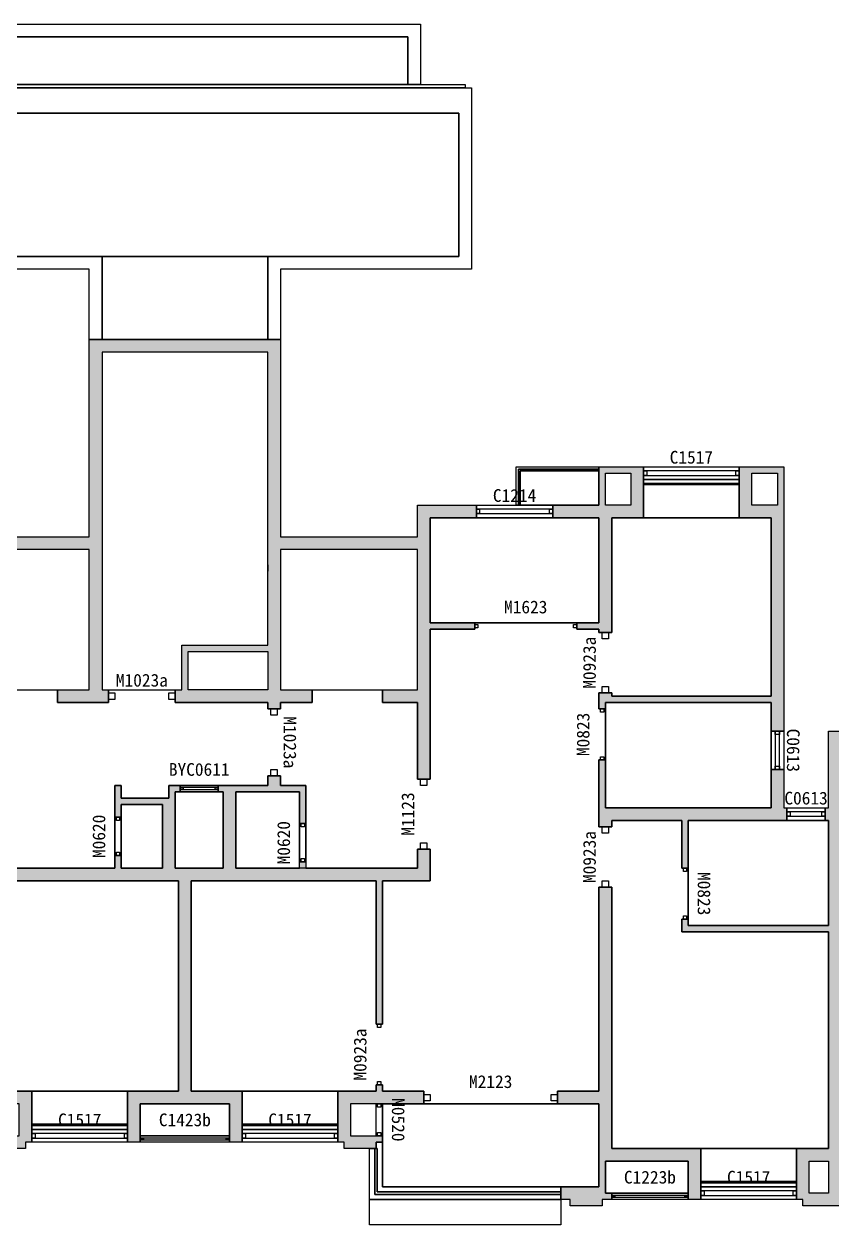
# Model space of a CAD drawing. Extents: x -200 to 40800, y -888 to 18350.
# Drawn here: x 7575 to 20257, y -500 to 18350 of the extents above; entities that cross this region are included whole.
import ezdxf
from ezdxf.enums import TextEntityAlignment as Align

# ---------------------------------------------------------------- set-up
doc = ezdxf.new("R2010")
doc.units = 0
doc.header["$LTSCALE"] = 1000
doc.header["$MEASUREMENT"] = 0
doc.layers.get('DEFPOINTS').update_dxf_attribs({"color": 8, "linetype": 'CONTINUOUS'})
for name, color, linetype in [('AE-FLOR', 151, 'CONTINUOUS'), ('AE-HDWR', 8, 'CONTINUOUS'), ('AE-WALL', 255, 'CONTINUOUS'), ('AE-WALL-HACH', 15, 'CONTINUOUS'), ('AE-WIND', 11, 'CONTINUOUS')]:
    doc.layers.add(name, color=color, linetype=linetype)
doc.layers.add('DEFPOINTS-1', color=8, linetype='CONTINUOUS', plot=False)
doc.styles.get("Standard").update_dxf_attribs({"font": 'Stfangso_1.ttf', "width": 0.7})

msp = doc.modelspace()

# ---------------------------------------------------------------- hatches: boundary and pattern name
at = {"layer": 'AE-WALL-HACH'}
h = msp.add_hatch(dxfattribs=at)
h.set_pattern_fill('加气混凝土', color=15, scale=50, style=0)
h.set_pattern_definition([(0, (177, -183), (300, 600), [0, -600]), (0, (-174, -264), (300, 600), [0, -600]), (0, (21, -270), (300, 600), [0, -600]), (0, (234, -93), (300, 600), [0, -600]), (0, (-15, -300), (300, 600), [0, -600]), (0, (294, 285), (300, 600), [0, -600]), (0, (111, 237), (300, 600), [0, -600]), (0, (207, 162), (300, 600), [0, -600]), (0, (-282, 150), (300, 600), [0, -600]), (0, (12, 123), (300, 600), [0, -600]), (0, (-102, -30), (300, 600), [0, -600]), (0, (-96, -255), (300, 600), [0, -600]), (0, (129, -279), (300, 600), [0, -600]), (0, (294, -15), (300, 600), [0, -600]), (0, (-267, -108), (300, 600), [0, -600]), (0, (-216, -6), (300, 600), [0, -600]), (0, (18, -48), (300, 600), [0, -600]), (0, (-66, -135), (300, 600), [0, -600]), (0, (-114, 63), (300, 600), [0, -600]), (0, (-39, 288), (300, 600), [0, -600]), (0, (-243, -234), (300, 600), [0, -600]), (0, (87, 165), (300, 600), [0, -600]), (0, (-192, 174), (300, 600), [0, -600]), (0, (-240, 252), (300, 600), [0, -600]), (130.60129, (257.143, 97.143), (-1499.999983, 1800.000008), [26.3416, -11037.111]), (18.43495, (214.29, 108.57), (1500, 600), [27.105, -3767.628]), (90, (214.3, 82.86), (300, 600), [25.714, -1174.286]), (161.56505, (240, 74.29), (-1500, 599.99996), [27.105, -3767.628]), (53.1301, (240, 74.29), (300, 600), [28.5714, -2971.4285]), (135, (262.86, -231.43), (-300, 600), [24.244, -1672.813]), (45, (228.57, -231.43), (300, 600), [24.244, -1672.813]), (135, (245.71, -248.57), (-300, 600), [24.244, -1672.813]), (45, (245.71, -248.57), (300, 600), [24.244, -1672.813]), (116.565, (-25.7, 171.43), (-5e-05, 1200), [31.944, -638.8765]), (180, (-40, 200), (-300, 600), [34.286, -565.714]), (63.435, (-88.57, 171.43), (3e-06, 1200), [31.944, -638.8765]), (116.565, (-74.3, 142.86), (-5e-05, 1200), [31.944, -638.8765]), (0, (-74.3, 142.86), (300, 600), [34.286, -565.714]), (63.435, (-40, 142.86), (3e-06, 1200), [31.944, -638.8765]), (107.10273, (200, -31.429), (-899.999966, 3000.000005), [38.8613, -16282.9025]), (143.97263, (188.57, 5.714), (-5699.99993, 4199.999995), [38.861, -8122.02]), (180, (157.14, 28.6), (-300, 600), [37.143, -562.857]), (36.02737, (88.57, 5.714), (5699.99996, 4199.999955), [38.861, -8122.02]), (71.56505, (77.14, -28.57), (900, 3000), [36.14, -3758.593]), (107.10273, (88.571, -65.714), (-899.999966, 3000.000005), [38.8613, -16282.9025]), (143.97263, (120, -88.57), (-5699.99993, 4199.999995), [38.861, -8122.02]), (0, (120, -88.6), (300, 600), [37.143, -562.857]), (36.02737, (157.143, -88.57), (5699.99996, 4199.999955), [38.861, -8122.02]), (71.56505, (188.57, -65.71), (900, 3000), [36.14, -3758.593]), (150.25512, (205.714, 248.57), (-900, 599.99999), [23.035, -4814.3196]), (90, (185.7, 237.14), (300, 600), [22.857, -1177.143]), (29.74488, (185.714, 237.14), (900, 600), [23.035, -4814.3196]), (116.565, (65.7, -177.14), (-5e-05, 1200), [31.944, -638.8765]), (168.69007, (51.43, -148.57), (-2700, 599.999985), [29.137, -6089.6855]), (41.185925, (0, -162.857), (7499.999955, 6599.999942), [30.372, -12725.802]), (90, (0, -191.43), (300, 600), [28.5714, -1171.4285]), (138.814074, (22.857, -211.429), (-7499.999867, 6600.000042), [30.372, -12725.802]), (16.699244, (22.857, -211.429), (9899.999926, 2999.999969), [29.8295, -12498.5375]), (60.945396, (51.43, -202.857), (300, 599.999995), [29.416, -12325.3395]), (109.983106, (-185.714, 74.286), (-1500.000006, 4199.999989), [33.442, -14012.1975]), (155.556045, (-197.143, 105.714), (-3900.000015, 1799.999963), [34.523, -14465.1315]), (24.443955, (-260, 105.714), (3900.000002, 1799.999991), [34.523, -14465.1315]), (70.01689, (-271.429, 74.286), (1500.000005, 4199.99999), [33.442, -14012.1975]), (109.983106, (-260, 42.857), (-1500.000006, 4199.999989), [33.442, -14012.1975]), (160.01689, (-228.57, 31.43), (-1500, 599.99997), [33.442, -6989.3775]), (19.9831, (-228.57, 31.43), (1499.99999, 600), [33.442, -6989.3775]), (70.01689, (-197.143, 42.857), (1500.000005, 4199.99999), [33.442, -14012.1975]), (122.00538, (37.14, 20), (-300.00004, 599.99997), [26.954, -5633.434]), (18.43495, (-2.86, 34.29), (1500, 600), [27.105, -3767.628]), (90, (-2.86, 8.57), (300, 600), [25.714, -1174.286]), (161.56505, (22.86, 0), (-1500, 599.99996), [27.105, -3767.628]), (54.46232, (22.857, 0), (2099.999997, 2999.999996), [24.578, -10298.2115]), (116.565, (-137.14, -125.7), (-5e-05, 1200), [31.944, -638.8765]), (180, (-151.4, -97.14), (-300, 600), [31.4286, -568.571]), (59.03624, (-200, -125.714), (300, 600), [33.32, -6963.822]), (120.96376, (-182.857, -154.286), (-300.00004, 599.99997), [33.32, -6963.822]), (0, (-182.86, -154.3), (300, 600), [31.4286, -568.571]), (63.435, (-151.43, -154.3), (3e-06, 1200), [31.944, -638.8765])])
h.paths.add_polyline_path([(34150, 7700), (33600, 7700), (33600, 7900), (34150, 7900), (34150, 10100), (32000, 10100), (32000, 7900), (32500, 7900), (32500, 7700), (32000, 7700), (32000, 7600), (31800, 7600), (31800, 7700), (30350, 7700), (30350, 7900), (30450, 7900), (30450, 8600), (31800, 8600), (31800, 13200), (29200, 13200), (29200, 7900), (29300, 7900), (29300, 7700), (28500, 7700), (28500, 7900), (29000, 7900), (29000, 10100), (26850, 10100), (26850, 7900), (27400, 7900), (27400, 7700), (26850, 7700), (26850, 6500), (26650, 6500), (26650, 8850), (25950, 8850), (25950, 8950), (26650, 8950), (26650, 10600), (25925, 10600), (25925, 10800), (26850, 10800), (26850, 10300), (29000, 10300), (29000, 13400), (32000, 13400), (32000, 10300), (34150, 10300), (34150, 10800), (35075, 10800), (35075, 10600), (34350, 10600), (34350, 8950), (35050, 8950), (35050, 8850), (34350, 8850), (34350, 6500), (34150, 6500)], flags=0)
h.paths.add_polyline_path([(30550, 8500), (31800, 8500), (31800, 7900), (30550, 7900)], flags=0)
h.paths.add_polyline_path([(13750, 7700), (13200, 7700), (13200, 7900), (13750, 7900), (13750, 10100), (11600, 10100), (11600, 7900), (12100, 7900), (12100, 7700), (11600, 7700), (11600, 7600), (11400, 7600), (11400, 7700), (9950, 7700), (9950, 7900), (10050, 7900), (10050, 8600), (11400, 8600), (11400, 13200), (8800, 13200), (8800, 7900), (8900, 7900), (8900, 7700), (8100, 7700), (8100, 7900), (8600, 7900), (8600, 10100), (6450, 10100), (6450, 7900), (7000, 7900), (7000, 7700), (6450, 7700), (6450, 6500), (6250, 6500), (6250, 8850), (5550, 8850), (5550, 8950), (6250, 8950), (6250, 10600), (5525, 10600), (5525, 10800), (6450, 10800), (6450, 10300), (8600, 10300), (8600, 13400), (11600, 13400), (11600, 10300), (13750, 10300), (13750, 10800), (14675, 10800), (14675, 10600), (13950, 10600), (13950, 8950), (14650, 8950), (14650, 8850), (13950, 8850), (13950, 6500), (13750, 6500)], flags=0)
h.paths.add_polyline_path([(10150, 8500), (11400, 8500), (11400, 7900), (10150, 7900)], flags=0)
h.paths.add_polyline_path([(3400, 10600), (2900, 10600), (2900, 11400), (3600, 11400), (3600, 10800), (4325, 10800), (4325, 10600), (3600, 10600), (3600, 8950), (3950, 8950), (3950, 8850), (3600, 8850), (3600, 8800), (3400, 8800)], flags=0)
h.paths.add_polyline_path([(3100, 11300), (3500, 11300), (3500, 10800), (3100, 10800)], flags=0)
h.paths.add_polyline_path([(23800, 10600), (23300, 10600), (23300, 11400), (24000, 11400), (24000, 10800), (24725, 10800), (24725, 10600), (24000, 10600), (24000, 8950), (24350, 8950), (24350, 8850), (24000, 8850), (24000, 8800), (23800, 8800)], flags=0)
h.paths.add_polyline_path([(23500, 11300), (23900, 11300), (23900, 10800), (23500, 10800)], flags=0)
h.paths.add_polyline_path([(700, 11400), (1400, 11400), (1400, 10600), (900, 10600), (900, 7800), (3400, 7800), (3400, 7850), (3600, 7850), (3600, 7600), (3500, 7600), (3500, 7700), (900, 7700), (900, 7250), (700, 7250)], flags=0)
h.paths.add_polyline_path([(800, 11300), (1200, 11300), (1200, 10800), (800, 10800)], flags=0)
h.paths.add_polyline_path([(19300, 7700), (16700, 7700), (16700, 7600), (16600, 7600), (16600, 7850), (16800, 7850), (16800, 7800), (19300, 7800), (19300, 10600), (18800, 10600), (18800, 11400), (19500, 11400), (19500, 7250), (19300, 7250)], flags=0)
h.paths.add_polyline_path([(19000, 11300), (19400, 11300), (19400, 10800), (19000, 10800)], flags=0)
h.paths.add_polyline_path([(39700, 7700), (37100, 7700), (37100, 7600), (37000, 7600), (37000, 7850), (37200, 7850), (37200, 7800), (39700, 7800), (39700, 10600), (39200, 10600), (39200, 11400), (39900, 11400), (39900, 7250), (39700, 7250)], flags=0)
h.paths.add_polyline_path([(39400, 11300), (39800, 11300), (39800, 10800), (39400, 10800)], flags=0)
h.paths.add_polyline_path([(21100, 11400), (21800, 11400), (21800, 10600), (21300, 10600), (21300, 7800), (23800, 7800), (23800, 7850), (24000, 7850), (24000, 7600), (23900, 7600), (23900, 7700), (21300, 7700), (21300, 7250), (21100, 7250)], flags=0)
h.paths.add_polyline_path([(21200, 11300), (21600, 11300), (21600, 10800), (21200, 10800)], flags=0)
h.paths.add_polyline_path([(16600, 8850), (16250, 8850), (16250, 8950), (16600, 8950), (16600, 10600), (15875, 10600), (15875, 10800), (16600, 10800), (16600, 11400), (17300, 11400), (17300, 10600), (16800, 10600), (16800, 8800), (16600, 8800)], flags=0)
h.paths.add_polyline_path([(16700, 11300), (17100, 11300), (17100, 10800), (16700, 10800)], flags=0)
h.paths.add_polyline_path([(37000, 8850), (36650, 8850), (36650, 8950), (37000, 8950), (37000, 10600), (36275, 10600), (36275, 10800), (37000, 10800), (37000, 11400), (37700, 11400), (37700, 10600), (37200, 10600), (37200, 8800), (37000, 8800)], flags=0)
h.paths.add_polyline_path([(37100, 11300), (37500, 11300), (37500, 10800), (37100, 10800)], flags=0)
h.paths.add_polyline_path([(19800, -100), (19700, -100), (19700, 700), (20200, 700), (20200, 4100), (17900, 4100), (17900, 4300), (18000, 4300), (18000, 4200), (20200, 4200), (20200, 5850), (20150, 5850), (20150, 6050), (20200, 6050), (20200, 7250), (20400, 7250), (20400, 6050), (20450, 6050), (20450, 5850), (20400, 5850), (20400, 4200), (22600, 4200), (22600, 4300), (22700, 4300), (22700, 4100), (20400, 4100), (20400, 700), (20900, 700), (20900, -100), (20800, -100), (20800, -200), (19800, -200)], flags=0)
h.paths.add_polyline_path([(20400, 500), (20700, 500), (20700, 0), (20400, 0)], flags=0)
h.paths.add_polyline_path([(19900, 500), (20200, 500), (20200, 0), (19900, 0)], flags=0)
h.paths.add_polyline_path([(17900, 5850), (16800, 5850), (16800, 5750), (16600, 5750), (16600, 6800), (16700, 6800), (16700, 6050), (19300, 6050), (19300, 6650), (19500, 6650), (19500, 6050), (19550, 6050), (19550, 5850), (18000, 5850), (18000, 5100), (17900, 5100)], flags=0)
h.paths.add_polyline_path([(38300, 5850), (37200, 5850), (37200, 5750), (37000, 5750), (37000, 6800), (37100, 6800), (37100, 6050), (39700, 6050), (39700, 6650), (39900, 6650), (39900, 6050), (39950, 6050), (39950, 5850), (38400, 5850), (38400, 5100), (38300, 5100)], flags=0)
h.paths.add_polyline_path([(2200, 5850), (650, 5850), (650, 6050), (700, 6050), (700, 6650), (900, 6650), (900, 6050), (3500, 6050), (3500, 6800), (3600, 6800), (3600, 5750), (3400, 5750), (3400, 5850), (2300, 5850), (2300, 5100), (2200, 5100)], flags=0)
h.paths.add_polyline_path([(22600, 5850), (21050, 5850), (21050, 6050), (21100, 6050), (21100, 6650), (21300, 6650), (21300, 6050), (23900, 6050), (23900, 6800), (24000, 6800), (24000, 5750), (23800, 5750), (23800, 5850), (22700, 5850), (22700, 5100), (22600, 5100)], flags=0)
h.paths.add_polyline_path([(31200, 1400), (29800, 1400), (29800, 800), (29600, 800), (29600, 1600), (30400, 1600), (30400, 4900), (27500, 4900), (27500, 2650), (27400, 2650), (27400, 4900), (26650, 4900), (26650, 5400), (26850, 5400), (26850, 5100), (29400, 5100), (29400, 5300), (29500, 5300), (29500, 5100), (30150, 5100), (30150, 6100), (29500, 6100), (29500, 5900), (29400, 5900), (29400, 6400), (29500, 6400), (29500, 6200), (30250, 6200), (30250, 6400), (30425, 6400), (30425, 6300), (30350, 6300), (30350, 5100), (31100, 5100), (31100, 6300), (31025, 6300), (31025, 6400), (31800, 6400), (31800, 6550), (32000, 6550), (32000, 6400), (32400, 6400), (32400, 5800), (32300, 5800), (32300, 6300), (31300, 6300), (31300, 5100), (32300, 5100), (32300, 5200), (32400, 5200), (32400, 5100), (34150, 5100), (34150, 5400), (34350, 5400), (34350, 4900), (33600, 4900), (33600, 2650), (33500, 2650), (33500, 4900), (30600, 4900), (30600, 1600), (31400, 1600), (31400, 800), (31200, 800)], flags=0)
h.paths.add_polyline_path([(10800, 1400), (9400, 1400), (9400, 800), (9200, 800), (9200, 1600), (10000, 1600), (10000, 4900), (7100, 4900), (7100, 2650), (7000, 2650), (7000, 4900), (6250, 4900), (6250, 5400), (6450, 5400), (6450, 5100), (9000, 5100), (9000, 5300), (9100, 5300), (9100, 5100), (9750, 5100), (9750, 6100), (9100, 6100), (9100, 5900), (9000, 5900), (9000, 6400), (9100, 6400), (9100, 6200), (9850, 6200), (9850, 6400), (10025, 6400), (10025, 6300), (9950, 6300), (9950, 5100), (10700, 5100), (10700, 6300), (10625, 6300), (10625, 6400), (11400, 6400), (11400, 6550), (11600, 6550), (11600, 6400), (12000, 6400), (12000, 5800), (11900, 5800), (11900, 6300), (10900, 6300), (10900, 5100), (11900, 5100), (11900, 5200), (12000, 5200), (12000, 5100), (13750, 5100), (13750, 5400), (13950, 5400), (13950, 4900), (13200, 4900), (13200, 2650), (13100, 2650), (13100, 4900), (10200, 4900), (10200, 1600), (11000, 1600), (11000, 800), (10800, 800)], flags=0)
h.paths.add_polyline_path([(-100, -100), (-200, -100), (-200, 6050), (50, 6050), (50, 5850), (0, 5850), (0, 4200), (2200, 4200), (2200, 4300), (2300, 4300), (2300, 4100), (0, 4100), (0, 700), (500, 700), (500, -100), (400, -100), (400, -200), (-100, -200)], flags=0)
h.paths.add_polyline_path([(-100, 500), (300, 500), (300, 0), (-100, 0)], flags=0)
h.paths.add_polyline_path([(40200, -100), (40100, -100), (40100, 700), (40600, 700), (40600, 4100), (38300, 4100), (38300, 4300), (38400, 4300), (38400, 4200), (40600, 4200), (40600, 5850), (40550, 5850), (40550, 6050), (40800, 6050), (40800, -100), (40700, -100), (40700, -200), (40200, -200)], flags=0)
h.paths.add_polyline_path([(40300, 500), (40700, 500), (40700, 0), (40300, 0)], flags=0)
h.paths.add_polyline_path([(16150, -100), (16000, -100), (16000, 100), (16600, 100), (16600, 1400), (15950, 1400), (15950, 1600), (16600, 1600), (16600, 4800), (16800, 4800), (16800, 700), (18200, 700), (18200, -100), (18000, -100), (18000, 500), (16700, 500), (16700, 0), (16800, 0), (16800, -100), (16650, -100), (16650, -200), (16150, -200)], flags=0)
h.paths.add_polyline_path([(36550, -100), (36400, -100), (36400, 100), (37000, 100), (37000, 1400), (36350, 1400), (36350, 1600), (37000, 1600), (37000, 4800), (37200, 4800), (37200, 700), (38600, 700), (38600, -100), (38400, -100), (38400, 500), (37100, 500), (37100, 0), (37200, 0), (37200, -100), (37050, -100), (37050, -200), (36550, -200)], flags=0)
h.paths.add_polyline_path([(3550, -100), (3400, -100), (3400, 0), (3500, 0), (3500, 500), (2200, 500), (2200, -100), (2000, -100), (2000, 700), (3400, 700), (3400, 4800), (3600, 4800), (3600, 1600), (4250, 1600), (4250, 1400), (3600, 1400), (3600, 100), (4200, 100), (4200, -100), (4050, -100), (4050, -200), (3550, -200)], flags=0)
h.paths.add_polyline_path([(23950, -100), (23800, -100), (23800, 0), (23900, 0), (23900, 500), (22600, 500), (22600, -100), (22400, -100), (22400, 700), (23800, 700), (23800, 4800), (24000, 4800), (24000, 1600), (24650, 1600), (24650, 1400), (24000, 1400), (24000, 100), (24600, 100), (24600, -100), (24450, -100), (24450, -200), (23950, -200)], flags=0)
h.paths.add_polyline_path([(7100, 800), (7000, 800), (7000, 900), (7500, 900), (7500, 1400), (6350, 1400), (6350, 1600), (7000, 1600), (7000, 1700), (7100, 1700), (7100, 1600), (7700, 1600), (7700, 800), (7600, 800), (7600, 700), (7100, 700)], flags=0)
h.paths.add_polyline_path([(27500, 800), (27400, 800), (27400, 900), (27900, 900), (27900, 1400), (26750, 1400), (26750, 1600), (27400, 1600), (27400, 1700), (27500, 1700), (27500, 1600), (28100, 1600), (28100, 800), (28000, 800), (28000, 700), (27500, 700)], flags=0)
h.paths.add_polyline_path([(12600, 800), (12500, 800), (12500, 1600), (13100, 1600), (13100, 1700), (13200, 1700), (13200, 1600), (13850, 1600), (13850, 1400), (12700, 1400), (12700, 900), (13200, 900), (13200, 800), (13100, 800), (13100, 700), (12600, 700)], flags=0)
h.paths.add_polyline_path([(33000, 800), (32900, 800), (32900, 1600), (33500, 1600), (33500, 1700), (33600, 1700), (33600, 1600), (34250, 1600), (34250, 1400), (33100, 1400), (33100, 900), (33600, 900), (33600, 800), (33500, 800), (33500, 700), (33000, 700)], flags=0)

# ---------------------------------------------------------------- linework, layer by layer
at = {"layer": 'AE-FLOR', "linetype": 'Continuous'}
msp.add_line((11400, 9860), (11400, 9760), dxfattribs=at)
for points in [[(13600, 18150), (6600, 18150), (6600, 17400), (6400, 17400), (6400, 18350), (13800, 18350), (13800, 17400), (13600, 17400)], [(13600, 18150), (6600, 18150), (6600, 17400), (6400, 17400), (6400, 18350), (13800, 18350), (13800, 17400), (13600, 17400)], [(13600, 18150), (6600, 18150), (6600, 17400), (6400, 17400), (6400, 18350), (13800, 18350), (13800, 17400), (13600, 17400)], [(13600, 18150), (6600, 18150), (6600, 17400), (6400, 17400), (6400, 18350), (13800, 18350), (13800, 17400), (13600, 17400)], [(13600, 18150), (6600, 18150), (6600, 17400), (6400, 17400), (6400, 18350), (13800, 18350), (13800, 17400), (13600, 17400)], [(6600, 18150), (13600, 18150), (13600, 17400), (6600, 17400)], [(6600, 18150), (13600, 18150), (13600, 17400), (6600, 17400)], [(11400, 14700), (14400, 14700), (14400, 16950), (5800, 16950), (5800, 14700), (8800, 14700), (8800, 13400), (8600, 13400), (8600, 14500), (5600, 14500), (5600, 17350), (14600, 17350), (14600, 14500), (11600, 14500), (11600, 13400), (11400, 13400)], [(11400, 14700), (14400, 14700), (14400, 16950), (5800, 16950), (5800, 14700), (8800, 14700), (8800, 13400), (8600, 13400), (8600, 14500), (5600, 14500), (5600, 17350), (14600, 17350), (14600, 14500), (11600, 14500), (11600, 13400), (11400, 13400)], [(11400, 14700), (14400, 14700), (14400, 16950), (5800, 16950), (5800, 14700), (8800, 14700), (8800, 13400), (8600, 13400), (8600, 14500), (5600, 14500), (5600, 17350), (14600, 17350), (14600, 14500), (11600, 14500), (11600, 13400), (11400, 13400)], [(11400, 14700), (14400, 14700), (14400, 16950), (5800, 16950), (5800, 14700), (8800, 14700), (8800, 13400), (8600, 13400), (8600, 14500), (5600, 14500), (5600, 17350), (14600, 17350), (14600, 14500), (11600, 14500), (11600, 13400), (11400, 13400)], [(11400, 14700), (14400, 14700), (14400, 16950), (5800, 16950), (5800, 14700), (8800, 14700), (8800, 13400), (8600, 13400), (8600, 14500), (5600, 14500), (5600, 17350), (14600, 17350), (14600, 14500), (11600, 14500), (11600, 13400), (11400, 13400)], [(5700, 17400), (14500, 17400), (14500, 17350), (5700, 17350)], [(5800, 16950), (14400, 16950), (14400, 14700), (5800, 14700)], [(5800, 16950), (14400, 16950), (14400, 14700), (5800, 14700)], [(8800, 14700), (11400, 14700), (11400, 13400), (8800, 13400)], [(8800, 14700), (11400, 14700), (11400, 13400), (8800, 13400)], [(15300, 11400), (16600, 11400), (16600, 11365), (15335, 11365), (15335, 10800), (15300, 10800)], [(15300, 11400), (16600, 11400), (16600, 11365), (15335, 11365), (15335, 10800), (15300, 10800)], [(15335, 11365), (16600, 11365), (16600, 11335), (15365, 11335), (15365, 10800), (15335, 10800)], [(15365, 11335), (16600, 11335), (16600, 10800), (15365, 10800)], [(15365, 11335), (16600, 11335), (16600, 10800), (15365, 10800)], [(17300, 11400), (18800, 11400), (18800, 11335), (17300, 11335)], [(17300, 11265), (18800, 11265), (18800, 11200), (17300, 11200)], [(17300, 11200), (18800, 11200), (18800, 11140), (17300, 11140)], [(17300, 11200), (18800, 11200), (18800, 11140), (17300, 11140)], [(17300, 11200), (18800, 11200), (18800, 11140), (17300, 11140)], [(17300, 11200), (18800, 11200), (18800, 11140), (17300, 11140)], [(17300, 11200), (18800, 11200), (18800, 11140), (17300, 11140)], [(17300, 11120), (18800, 11120), (18800, 10600), (17300, 10600)], [(17300, 11120), (18800, 11120), (18800, 10600), (17300, 10600)], [(17300, 11120), (18800, 11120), (18800, 10600), (17300, 10600)], [(17300, 11120), (18800, 11120), (18800, 10600), (17300, 10600)], [(17300, 11120), (18800, 11120), (18800, 10600), (17300, 10600)], [(14675, 10800), (15875, 10800), (15875, 10735), (14675, 10735)], [(13950, 10600), (16600, 10600), (16600, 8950), (13950, 8950)], [(13950, 10600), (16600, 10600), (16600, 8950), (13950, 8950)], [(14675, 10665), (15875, 10665), (15875, 10600), (14675, 10600)], [(16700, 7700), (19300, 7700), (19300, 6050), (16700, 6050)], [(19300, 7250), (19365, 7250), (19365, 6650), (19300, 6650)], [(19435, 7250), (19500, 7250), (19500, 6650), (19435, 6650)], [(9950, 6300), (10700, 6300), (10700, 5100), (9950, 5100)], [(9950, 6300), (10700, 6300), (10700, 5100), (9950, 5100)], [(10025, 6400), (10625, 6400), (10625, 6365), (10025, 6365)], [(10025, 6335), (10625, 6335), (10625, 6300), (10025, 6300)], [(9100, 6100), (9750, 6100), (9750, 5100), (9100, 5100)], [(9100, 6100), (9750, 6100), (9750, 5100), (9100, 5100)], [(19550, 6050), (20150, 6050), (20150, 5985), (19550, 5985)], [(9000, 5900), (9100, 5900), (9100, 5300), (9000, 5300)], [(18000, 5850), (20200, 5850), (20200, 4200), (18000, 4200)], [(19550, 5915), (20150, 5915), (20150, 5850), (19550, 5850)], [(11900, 5800), (12000, 5800), (12000, 5200), (11900, 5200)], [(7700, 1600), (9200, 1600), (9200, 1080), (7700, 1080)], [(7700, 1600), (9200, 1600), (9200, 1080), (7700, 1080)], [(7700, 1600), (9200, 1600), (9200, 1080), (7700, 1080)], [(7700, 1600), (9200, 1600), (9200, 1080), (7700, 1080)], [(7700, 1600), (9200, 1600), (9200, 1080), (7700, 1080)], [(11000, 1600), (12500, 1600), (12500, 1080), (11000, 1080)], [(11000, 1600), (12500, 1600), (12500, 1080), (11000, 1080)], [(11000, 1600), (12500, 1600), (12500, 1080), (11000, 1080)], [(11000, 1600), (12500, 1600), (12500, 1080), (11000, 1080)], [(11000, 1600), (12500, 1600), (12500, 1080), (11000, 1080)], [(9400, 1400), (10800, 1400), (10800, 900), (9400, 900)], [(9400, 1400), (10800, 1400), (10800, 900), (9400, 900)], [(13100, 1400), (13200, 1400), (13200, 900), (13100, 900)], [(13200, 1400), (16600, 1400), (16600, 100), (13200, 100)], [(13200, 1400), (16600, 1400), (16600, 100), (13200, 100)], [(7700, 1060), (9200, 1060), (9200, 1000), (7700, 1000)], [(7700, 1060), (9200, 1060), (9200, 1000), (7700, 1000)], [(7700, 1060), (9200, 1060), (9200, 1000), (7700, 1000)], [(7700, 1060), (9200, 1060), (9200, 1000), (7700, 1000)], [(7700, 1060), (9200, 1060), (9200, 1000), (7700, 1000)], [(7700, 1000), (9200, 1000), (9200, 935), (7700, 935)], [(11000, 1060), (12500, 1060), (12500, 1000), (11000, 1000)], [(11000, 1060), (12500, 1060), (12500, 1000), (11000, 1000)], [(11000, 1060), (12500, 1060), (12500, 1000), (11000, 1000)], [(11000, 1060), (12500, 1060), (12500, 1000), (11000, 1000)], [(11000, 1060), (12500, 1060), (12500, 1000), (11000, 1000)], [(11000, 1000), (12500, 1000), (12500, 935), (11000, 935)], [(7700, 865), (9200, 865), (9200, 800), (7700, 800)], [(9400, 900), (10800, 900), (10800, 865), (9400, 865)], [(9400, 900), (10800, 900), (10800, 865), (9400, 865)], [(9400, 900), (10800, 900), (10800, 865), (9400, 865)], [(9400, 900), (10800, 900), (10800, 865), (9400, 865)], [(9400, 900), (10800, 900), (10800, 865), (9400, 865)], [(9400, 835), (10800, 835), (10800, 800), (9400, 800)], [(9400, 835), (10800, 835), (10800, 800), (9400, 800)], [(9400, 835), (10800, 835), (10800, 800), (9400, 800)], [(9400, 835), (10800, 835), (10800, 800), (9400, 800)], [(9400, 835), (10800, 835), (10800, 800), (9400, 800)], [(11000, 865), (12500, 865), (12500, 800), (11000, 800)], [(13120, 700), (13100, 700), (13100, 800), (13200, 800), (13200, 100), (16000, 100), (16000, 20), (13120, 20)], [(13120, 700), (13100, 700), (13100, 800), (13200, 800), (13200, 100), (16000, 100), (16000, 20), (13120, 20)], [(13120, 700), (13100, 700), (13100, 800), (13200, 800), (13200, 100), (16000, 100), (16000, 20), (13120, 20)], [(13120, 700), (13100, 700), (13100, 800), (13200, 800), (13200, 100), (16000, 100), (16000, 20), (13120, 20)], [(13120, 700), (13100, 700), (13100, 800), (13200, 800), (13200, 100), (16000, 100), (16000, 20), (13120, 20)], [(13000, 700), (13080, 700), (13080, -20), (16000, -20), (16000, -100), (13000, -100)], [(13000, 700), (13080, 700), (13080, -20), (16000, -20), (16000, -100), (13000, -100)], [(13000, 700), (13080, 700), (13080, -20), (16000, -20), (16000, -100), (13000, -100)], [(13000, 700), (13080, 700), (13080, -20), (16000, -20), (16000, -100), (13000, -100)], [(13000, 700), (13080, 700), (13080, -20), (16000, -20), (16000, -100), (13000, -100)], [(18200, 700), (19700, 700), (19700, 180), (18200, 180)], [(18200, 700), (19700, 700), (19700, 180), (18200, 180)], [(18200, 700), (19700, 700), (19700, 180), (18200, 180)], [(18200, 700), (19700, 700), (19700, 180), (18200, 180)], [(18200, 700), (19700, 700), (19700, 180), (18200, 180)], [(16700, 500), (18000, 500), (18000, 0), (16700, 0)], [(16700, 500), (18000, 500), (18000, 0), (16700, 0)], [(16800, 0), (18000, 0), (18000, -35), (16800, -35)], [(16800, 0), (18000, 0), (18000, -35), (16800, -35)], [(16800, 0), (18000, 0), (18000, -35), (16800, -35)], [(16800, 0), (18000, 0), (18000, -35), (16800, -35)], [(16800, 0), (18000, 0), (18000, -35), (16800, -35)], [(18200, 160), (19700, 160), (19700, 100), (18200, 100)], [(18200, 160), (19700, 160), (19700, 100), (18200, 100)], [(18200, 160), (19700, 160), (19700, 100), (18200, 100)], [(18200, 160), (19700, 160), (19700, 100), (18200, 100)], [(18200, 160), (19700, 160), (19700, 100), (18200, 100)], [(18200, 100), (19700, 100), (19700, 35), (18200, 35)], [(18200, 100), (19700, 100), (19700, 35), (18200, 35)], [(18200, 100), (19700, 100), (19700, 35), (18200, 35)], [(18200, 100), (19700, 100), (19700, 35), (18200, 35)], [(18200, 100), (19700, 100), (19700, 35), (18200, 35)], [(13000, -100), (16000, -100), (16000, -500), (13000, -500)], [(13000, -100), (16000, -100), (16000, -500), (13000, -500)], [(13000, -100), (16000, -100), (16000, -500), (13000, -500)], [(13000, -100), (16000, -100), (16000, -500), (13000, -500)], [(13000, -100), (16000, -100), (16000, -500), (13000, -500)], [(16800, -65), (18000, -65), (18000, -100), (16800, -100)], [(16800, -65), (18000, -65), (18000, -100), (16800, -100)], [(16800, -65), (18000, -65), (18000, -100), (16800, -100)], [(16800, -65), (18000, -65), (18000, -100), (16800, -100)], [(16800, -65), (18000, -65), (18000, -100), (16800, -100)], [(18200, -35), (19700, -35), (19700, -100), (18200, -100)], [(18200, -35), (19700, -35), (19700, -100), (18200, -100)], [(18200, -35), (19700, -35), (19700, -100), (18200, -100)], [(18200, -35), (19700, -35), (19700, -100), (18200, -100)], [(18200, -35), (19700, -35), (19700, -100), (18200, -100)]]:
    msp.add_lwpolyline(points, close=True, dxfattribs=at)
for points in [[(7000, 7900), (8100, 7900), (8100, 7700), (8900, 7700), (8900, 7900), (9950, 7900), (9950, 7700), (11400, 7700), (11400, 7600), (11600, 7600), (11600, 7700), (12100, 7700), (12100, 7900), (13200, 7900), (13200, 7700), (13750, 7700), (13750, 6500), (13950, 6500), (13950, 8850), (14650, 8850), (14650, 8950), (16250, 8950), (16250, 8850), (16600, 8850), (16600, 8800), (16800, 8800), (16800, 10600), (19300, 10600), (19300, 7800), (16800, 7800), (16800, 7850), (16600, 7850), (16600, 7600), (16700, 7600), (16700, 6800), (16600, 6800), (16600, 5750), (16800, 5750), (16800, 5850), (17900, 5850), (17900, 5100), (18000, 5100), (18000, 4300), (17900, 4300), (17900, 4100), (20200, 4100), (20200, 700), (16800, 700), (16800, 4800), (16600, 4800), (16600, 1600), (15950, 1600), (15950, 1400), (13850, 1400), (13850, 1600), (13200, 1600), (13200, 1700), (13100, 1700), (13100, 1600), (10200, 1600), (10200, 4900), (13100, 4900), (13100, 2650), (13200, 2650), (13200, 4900), (13950, 4900), (13950, 5400), (13750, 5400), (13750, 5100), (10900, 5100), (10900, 6300), (11900, 6300), (11900, 5200), (12000, 5200), (12000, 6400), (11600, 6400), (11600, 6550), (11400, 6550), (11400, 6400), (9850, 6400), (9850, 6200), (9100, 6200), (9100, 6400), (9000, 6400), (9000, 5100), (6450, 5100)], [(7000, 7900), (8100, 7900), (8100, 7700), (8900, 7700), (8900, 7900), (9950, 7900), (9950, 7700), (11400, 7700), (11400, 7600), (11600, 7600), (11600, 7700), (12100, 7700), (12100, 7900), (13200, 7900), (13200, 7700), (13750, 7700), (13750, 6500), (13950, 6500), (13950, 8850), (14650, 8850), (14650, 8950), (16250, 8950), (16250, 8850), (16600, 8850), (16600, 8800), (16800, 8800), (16800, 10600), (19300, 10600), (19300, 7800), (16800, 7800), (16800, 7850), (16600, 7850), (16600, 7600), (16700, 7600), (16700, 6800), (16600, 6800), (16600, 5750), (16800, 5750), (16800, 5850), (17900, 5850), (17900, 5100), (18000, 5100), (18000, 4300), (17900, 4300), (17900, 4100), (20200, 4100), (20200, 700), (16800, 700), (16800, 4800), (16600, 4800), (16600, 1600), (15950, 1600), (15950, 1400), (13850, 1400), (13850, 1600), (13200, 1600), (13200, 1700), (13100, 1700), (13100, 1600), (10200, 1600), (10200, 4900), (13100, 4900), (13100, 2650), (13200, 2650), (13200, 4900), (13950, 4900), (13950, 5400), (13750, 5400), (13750, 5100), (10900, 5100), (10900, 6300), (11900, 6300), (11900, 5200), (12000, 5200), (12000, 6400), (11600, 6400), (11600, 6550), (11400, 6550), (11400, 6400), (9850, 6400), (9850, 6200), (9100, 6200), (9100, 6400), (9000, 6400), (9000, 5100), (6450, 5100)], [(7100, 4900), (10000, 4900), (10000, 1600), (7100, 1600)], [(7100, 4900), (10000, 4900), (10000, 1600), (7100, 1600)]]:
    msp.add_lwpolyline(points, dxfattribs=at)
at = {"layer": 'AE-HDWR', "linetype": 'Continuous'}
for points in [[(17300, 11140), (18800, 11140), (18800, 11120), (17300, 11120)], [(7700, 1080), (9200, 1080), (9200, 1060), (7700, 1060)], [(11000, 1080), (12500, 1080), (12500, 1060), (11000, 1060)], [(13080, 700), (13120, 700), (13120, 20), (16000, 20), (16000, -20), (13080, -20)], [(18200, 180), (19700, 180), (19700, 160), (18200, 160)]]:
    msp.add_lwpolyline(points, close=True, dxfattribs=at)
at = {"layer": 'AE-WALL', "linetype": 'Continuous'}
for points in [[(6450, 10300), (8600, 10300), (8600, 13400), (11600, 13400), (11600, 10300), (13750, 10300), (13750, 10800), (14675, 10800), (14675, 10600), (13950, 10600), (13950, 8950), (14650, 8950), (14650, 8850), (13950, 8850), (13950, 6500), (13750, 6500), (13750, 7700), (13200, 7700), (13200, 7900), (13750, 7900), (13750, 10100), (11600, 10100), (11600, 7900), (12100, 7900), (12100, 7700), (11600, 7700), (11600, 7600), (11400, 7600), (11400, 7700), (9950, 7700), (9950, 7900), (10050, 7900), (10050, 8600), (11400, 8600), (11400, 13200), (8800, 13200), (8800, 7900), (8900, 7900), (8900, 7700), (8100, 7700), (8100, 7900), (8600, 7900), (8600, 10100), (6450, 10100)], [(20800, -200), (19800, -200), (19800, -100), (19700, -100), (19700, 700), (20200, 700), (20200, 4100), (17900, 4100), (17900, 4300), (18000, 4300), (18000, 4200), (20200, 4200), (20200, 5850), (20150, 5850), (20150, 6050), (20200, 6050), (20200, 7250), (20400, 7250)], [(6450, 5100), (9000, 5100), (9000, 5300), (9100, 5300), (9100, 5100), (9750, 5100), (9750, 6100), (9100, 6100), (9100, 5900), (9000, 5900), (9000, 6400), (9100, 6400), (9100, 6200), (9850, 6200), (9850, 6400), (10025, 6400), (10025, 6300), (9950, 6300), (9950, 5100), (10700, 5100), (10700, 6300), (10625, 6300), (10625, 6400), (11400, 6400), (11400, 6550), (11600, 6550), (11600, 6400), (12000, 6400), (12000, 5800), (11900, 5800), (11900, 6300), (10900, 6300), (10900, 5100), (11900, 5100), (11900, 5200), (12000, 5200), (12000, 5100), (13750, 5100), (13750, 5400), (13950, 5400), (13950, 4900), (13200, 4900), (13200, 2650), (13100, 2650), (13100, 4900), (10200, 4900), (10200, 1600), (11000, 1600), (11000, 800), (10800, 800), (10800, 1400), (9400, 1400), (9400, 800), (9200, 800), (9200, 1600), (10000, 1600), (10000, 4900), (7100, 4900)]]:
    msp.add_lwpolyline(points, dxfattribs=at)
for points in [[(16600, 8850), (16250, 8850), (16250, 8950), (16600, 8950), (16600, 10600), (15875, 10600), (15875, 10800), (16600, 10800), (16600, 11400), (17300, 11400), (17300, 10600), (16800, 10600), (16800, 8800), (16600, 8800)], [(19300, 7700), (16700, 7700), (16700, 7600), (16600, 7600), (16600, 7850), (16800, 7850), (16800, 7800), (19300, 7800), (19300, 10600), (18800, 10600), (18800, 11400), (19500, 11400), (19500, 7250), (19300, 7250)], [(16700, 11300), (17100, 11300), (17100, 10800), (16700, 10800)], [(19000, 11300), (19400, 11300), (19400, 10800), (19000, 10800)], [(10150, 8500), (11400, 8500), (11400, 7900), (10150, 7900)], [(17900, 5850), (16800, 5850), (16800, 5750), (16600, 5750), (16600, 6800), (16700, 6800), (16700, 6050), (19300, 6050), (19300, 6650), (19500, 6650), (19500, 6050), (19550, 6050), (19550, 5850), (18000, 5850), (18000, 5100), (17900, 5100)], [(16150, -100), (16000, -100), (16000, 100), (16600, 100), (16600, 1400), (15950, 1400), (15950, 1600), (16600, 1600), (16600, 4800), (16800, 4800), (16800, 700), (18200, 700), (18200, -100), (18000, -100), (18000, 500), (16700, 500), (16700, 0), (16800, 0), (16800, -100), (16650, -100), (16650, -200), (16150, -200)], [(7100, 800), (7000, 800), (7000, 900), (7500, 900), (7500, 1400), (6350, 1400), (6350, 1600), (7000, 1600), (7000, 1700), (7100, 1700), (7100, 1600), (7700, 1600), (7700, 800), (7600, 800), (7600, 700), (7100, 700)], [(12600, 800), (12500, 800), (12500, 1600), (13100, 1600), (13100, 1700), (13200, 1700), (13200, 1600), (13850, 1600), (13850, 1400), (12700, 1400), (12700, 900), (13200, 900), (13200, 800), (13100, 800), (13100, 700), (12600, 700)], [(19900, 500), (20200, 500), (20200, 0), (19900, 0)]]:
    msp.add_lwpolyline(points, close=True, dxfattribs=at)
at = {"layer": 'AE-WIND', "linetype": 'Continuous'}
for points in [[(17300, 11400), (18800, 11400), (18800, 11335), (17300, 11335)], [(17300, 11400), (18800, 11400), (18800, 11335), (17300, 11335)], [(17300, 11335), (17350, 11335), (17350, 11265), (17300, 11265)], [(17300, 11335), (17350, 11335), (17350, 11265), (17300, 11265)], [(18750, 11335), (18800, 11335), (18800, 11265), (18750, 11265)], [(18750, 11335), (18800, 11335), (18800, 11265), (18750, 11265)], [(17300, 11265), (18800, 11265), (18800, 11200), (17300, 11200)], [(17300, 11265), (18800, 11265), (18800, 11200), (17300, 11200)], [(14675, 10800), (15875, 10800), (15875, 10735), (14675, 10735)], [(14675, 10800), (15875, 10800), (15875, 10735), (14675, 10735)], [(14675, 10735), (14725, 10735), (14725, 10665), (14675, 10665)], [(14675, 10735), (14725, 10735), (14725, 10665), (14675, 10665)], [(14675, 10665), (15875, 10665), (15875, 10600), (14675, 10600)], [(14675, 10665), (15875, 10665), (15875, 10600), (14675, 10600)], [(15825, 10735), (15875, 10735), (15875, 10665), (15825, 10665)], [(15825, 10735), (15875, 10735), (15875, 10665), (15825, 10665)], [(19300, 7250), (19365, 7250), (19365, 6650), (19300, 6650)], [(19300, 7250), (19365, 7250), (19365, 6650), (19300, 6650)], [(19365, 7250), (19435, 7250), (19435, 7200), (19365, 7200)], [(19365, 7250), (19435, 7250), (19435, 7200), (19365, 7200)], [(19435, 7250), (19500, 7250), (19500, 6650), (19435, 6650)], [(19435, 7250), (19500, 7250), (19500, 6650), (19435, 6650)], [(19365, 6700), (19435, 6700), (19435, 6650), (19365, 6650)], [(19365, 6700), (19435, 6700), (19435, 6650), (19365, 6650)], [(10025, 6400), (10625, 6400), (10625, 6365), (10025, 6365)], [(10025, 6400), (10625, 6400), (10625, 6365), (10025, 6365)], [(10025, 6365), (10075, 6365), (10075, 6335), (10025, 6335)], [(10025, 6365), (10075, 6365), (10075, 6335), (10025, 6335)], [(10025, 6335), (10625, 6335), (10625, 6300), (10025, 6300)], [(10025, 6335), (10625, 6335), (10625, 6300), (10025, 6300)], [(10575, 6365), (10625, 6365), (10625, 6335), (10575, 6335)], [(10575, 6365), (10625, 6365), (10625, 6335), (10575, 6335)], [(19550, 6050), (20150, 6050), (20150, 5985), (19550, 5985)], [(19550, 6050), (20150, 6050), (20150, 5985), (19550, 5985)], [(19550, 5985), (19600, 5985), (19600, 5915), (19550, 5915)], [(19550, 5985), (19600, 5985), (19600, 5915), (19550, 5915)], [(19550, 5915), (20150, 5915), (20150, 5850), (19550, 5850)], [(19550, 5915), (20150, 5915), (20150, 5850), (19550, 5850)], [(20100, 5985), (20150, 5985), (20150, 5915), (20100, 5915)], [(20100, 5985), (20150, 5985), (20150, 5915), (20100, 5915)], [(7700, 1000), (9200, 1000), (9200, 935), (7700, 935)], [(7700, 1000), (9200, 1000), (9200, 935), (7700, 935)], [(11000, 1000), (12500, 1000), (12500, 935), (11000, 935)], [(11000, 1000), (12500, 1000), (12500, 935), (11000, 935)], [(7700, 935), (7750, 935), (7750, 865), (7700, 865)], [(7700, 935), (7750, 935), (7750, 865), (7700, 865)], [(7700, 865), (9200, 865), (9200, 800), (7700, 800)], [(7700, 865), (9200, 865), (9200, 800), (7700, 800)], [(9150, 935), (9200, 935), (9200, 865), (9150, 865)], [(9150, 935), (9200, 935), (9200, 865), (9150, 865)], [(9400, 900), (10800, 900), (10800, 865), (9400, 865)], [(9400, 900), (10800, 900), (10800, 865), (9400, 865)], [(9400, 865), (9450, 865), (9450, 835), (9400, 835)], [(9400, 865), (9450, 865), (9450, 835), (9400, 835)], [(9400, 835), (10800, 835), (10800, 800), (9400, 800)], [(9400, 835), (10800, 835), (10800, 800), (9400, 800)], [(10750, 865), (10800, 865), (10800, 835), (10750, 835)], [(10750, 865), (10800, 865), (10800, 835), (10750, 835)], [(11000, 935), (11050, 935), (11050, 865), (11000, 865)], [(11000, 935), (11050, 935), (11050, 865), (11000, 865)], [(11000, 865), (12500, 865), (12500, 800), (11000, 800)], [(11000, 865), (12500, 865), (12500, 800), (11000, 800)], [(12450, 935), (12500, 935), (12500, 865), (12450, 865)], [(12450, 935), (12500, 935), (12500, 865), (12450, 865)], [(16800, 0), (18000, 0), (18000, -35), (16800, -35)], [(16800, 0), (18000, 0), (18000, -35), (16800, -35)], [(18200, 100), (19700, 100), (19700, 35), (18200, 35)], [(18200, 100), (19700, 100), (19700, 35), (18200, 35)], [(18200, 35), (18250, 35), (18250, -35), (18200, -35)], [(18200, 35), (18250, 35), (18250, -35), (18200, -35)], [(19650, 35), (19700, 35), (19700, -35), (19650, -35)], [(19650, 35), (19700, 35), (19700, -35), (19650, -35)], [(16800, -35), (16850, -35), (16850, -65), (16800, -65)], [(16800, -35), (16850, -35), (16850, -65), (16800, -65)], [(16800, -65), (18000, -65), (18000, -100), (16800, -100)], [(16800, -65), (18000, -65), (18000, -100), (16800, -100)], [(17950, -35), (18000, -35), (18000, -65), (17950, -65)], [(17950, -35), (18000, -35), (18000, -65), (17950, -65)], [(18200, -35), (19700, -35), (19700, -100), (18200, -100)], [(18200, -35), (19700, -35), (19700, -100), (18200, -100)]]:
    msp.add_lwpolyline(points, close=True, dxfattribs=at)
at = {"layer": 'DEFPOINTS-1', "linetype": 'Continuous'}
for points in [[(14650, 8925), (14700, 8925), (14700, 8875), (14650, 8875)], [(14650, 8925), (14700, 8925), (14700, 8875), (14650, 8875)], [(16200, 8925), (16250, 8925), (16250, 8875), (16200, 8875)], [(16200, 8925), (16250, 8925), (16250, 8875), (16200, 8875)], [(16650, 8800), (16750, 8800), (16750, 8700), (16650, 8700)], [(16650, 8800), (16750, 8800), (16750, 8700), (16650, 8700)], [(16650, 7950), (16750, 7950), (16750, 7850), (16650, 7850)], [(16650, 7950), (16750, 7950), (16750, 7850), (16650, 7850)], [(8900, 7850), (9000, 7850), (9000, 7750), (8900, 7750)], [(8900, 7850), (9000, 7850), (9000, 7750), (8900, 7750)], [(9850, 7850), (9950, 7850), (9950, 7750), (9850, 7750)], [(9850, 7850), (9950, 7850), (9950, 7750), (9850, 7750)], [(11450, 7600), (11550, 7600), (11550, 7500), (11450, 7500)], [(11450, 7600), (11550, 7600), (11550, 7500), (11450, 7500)], [(16625, 7600), (16675, 7600), (16675, 7550), (16625, 7550)], [(16625, 7600), (16675, 7600), (16675, 7550), (16625, 7550)], [(16625, 6850), (16675, 6850), (16675, 6800), (16625, 6800)], [(16625, 6850), (16675, 6850), (16675, 6800), (16625, 6800)], [(11450, 6650), (11550, 6650), (11550, 6550), (11450, 6550)], [(11450, 6650), (11550, 6650), (11550, 6550), (11450, 6550)], [(13800, 6500), (13900, 6500), (13900, 6400), (13800, 6400)], [(13800, 6500), (13900, 6500), (13900, 6400), (13800, 6400)], [(9025, 5900), (9075, 5900), (9075, 5850), (9025, 5850)], [(9025, 5900), (9075, 5900), (9075, 5850), (9025, 5850)], [(11925, 5800), (11975, 5800), (11975, 5750), (11925, 5750)], [(11925, 5800), (11975, 5800), (11975, 5750), (11925, 5750)], [(16650, 5750), (16750, 5750), (16750, 5650), (16650, 5650)], [(16650, 5750), (16750, 5750), (16750, 5650), (16650, 5650)], [(13800, 5500), (13900, 5500), (13900, 5400), (13800, 5400)], [(13800, 5500), (13900, 5500), (13900, 5400), (13800, 5400)], [(9025, 5350), (9075, 5350), (9075, 5300), (9025, 5300)], [(9025, 5350), (9075, 5350), (9075, 5300), (9025, 5300)], [(11925, 5250), (11975, 5250), (11975, 5200), (11925, 5200)], [(11925, 5250), (11975, 5250), (11975, 5200), (11925, 5200)], [(17925, 5100), (17975, 5100), (17975, 5050), (17925, 5050)], [(17925, 5100), (17975, 5100), (17975, 5050), (17925, 5050)], [(16650, 4900), (16750, 4900), (16750, 4800), (16650, 4800)], [(16650, 4900), (16750, 4900), (16750, 4800), (16650, 4800)], [(17925, 4350), (17975, 4350), (17975, 4300), (17925, 4300)], [(17925, 4350), (17975, 4350), (17975, 4300), (17925, 4300)], [(13125, 2650), (13175, 2650), (13175, 2600), (13125, 2600)], [(13125, 2650), (13175, 2650), (13175, 2600), (13125, 2600)], [(13125, 1750), (13175, 1750), (13175, 1700), (13125, 1700)], [(13125, 1750), (13175, 1750), (13175, 1700), (13125, 1700)], [(13850, 1550), (13950, 1550), (13950, 1450), (13850, 1450)], [(13850, 1550), (13950, 1550), (13950, 1450), (13850, 1450)], [(15850, 1550), (15950, 1550), (15950, 1450), (15850, 1450)], [(15850, 1550), (15950, 1550), (15950, 1450), (15850, 1450)], [(13125, 1400), (13175, 1400), (13175, 1350), (13125, 1350)], [(13125, 1400), (13175, 1400), (13175, 1350), (13125, 1350)], [(13125, 950), (13175, 950), (13175, 900), (13125, 900)], [(13125, 950), (13175, 950), (13175, 900), (13125, 900)]]:
    msp.add_lwpolyline(points, close=True, dxfattribs=at)

# ---------------------------------------------------------------- texts
at = {"layer": 'DEFPOINTS', "linetype": 'Continuous'}
for s, p in [('C1517', (18050, 11450)), ('C1517', (18050, 11450)), ('C1214', (15275, 10850)), ('C1214', (15275, 10850)), ('M1623', (15450, 9100)), ('M1623', (15450, 9100)), ('M1023a', (9425, 7950)), ('M1023a', (9425, 7950)), ('BYC0611', (10325, 6550)), ('BYC0611', (10325, 6550)), ('C0613', (19850, 6100)), ('C0613', (19850, 6100)), ('M2123', (14900, 1650)), ('M2123', (14900, 1650)), ('C1517', (8450, 1050)), ('C1517', (8450, 1050)), ('C1423b', (10100, 1050)), ('C1423b', (10100, 1050)), ('C1517', (11750, 1050)), ('C1517', (11750, 1050)), ('C1223b', (17400, 150)), ('C1223b', (17400, 150)), ('C1517', (18950, 150)), ('C1517', (18950, 150))]:
    msp.add_text(s, height=200, dxfattribs=at).set_placement(p, align=Align.CENTER)
for s, rotation, p in [('M0923a', 90, (16550, 8325)), ('M0923a', 90, (16550, 8325)), ('M1023a', -90, (11650, 7075)), ('M1023a', -90, (11650, 7075)), ('M0823', 90, (16450, 7200)), ('M0823', 90, (16450, 7200)), ('C0613', -90, (19550, 6950)), ('C0613', -90, (19550, 6950)), ('M1123', 90, (13700, 5950)), ('M1123', 90, (13700, 5950)), ('M0620', 90, (8850, 5600)), ('M0620', 90, (8850, 5600)), ('M0620', 90, (11750, 5500)), ('M0620', 90, (11750, 5500)), ('M0923a', 90, (16550, 5275)), ('M0923a', 90, (16550, 5275)), ('M0823', -90, (18150, 4700)), ('M0823', -90, (18150, 4700)), ('M0923a', 90, (12950, 2175)), ('M0923a', 90, (12950, 2175)), ('M0520', -90, (13350, 1150)), ('M0520', -90, (13350, 1150))]:
    msp.add_text(s, height=200, rotation=rotation, dxfattribs=at).set_placement(p, align=Align.CENTER)

doc.saveas('drawing.dxf')
